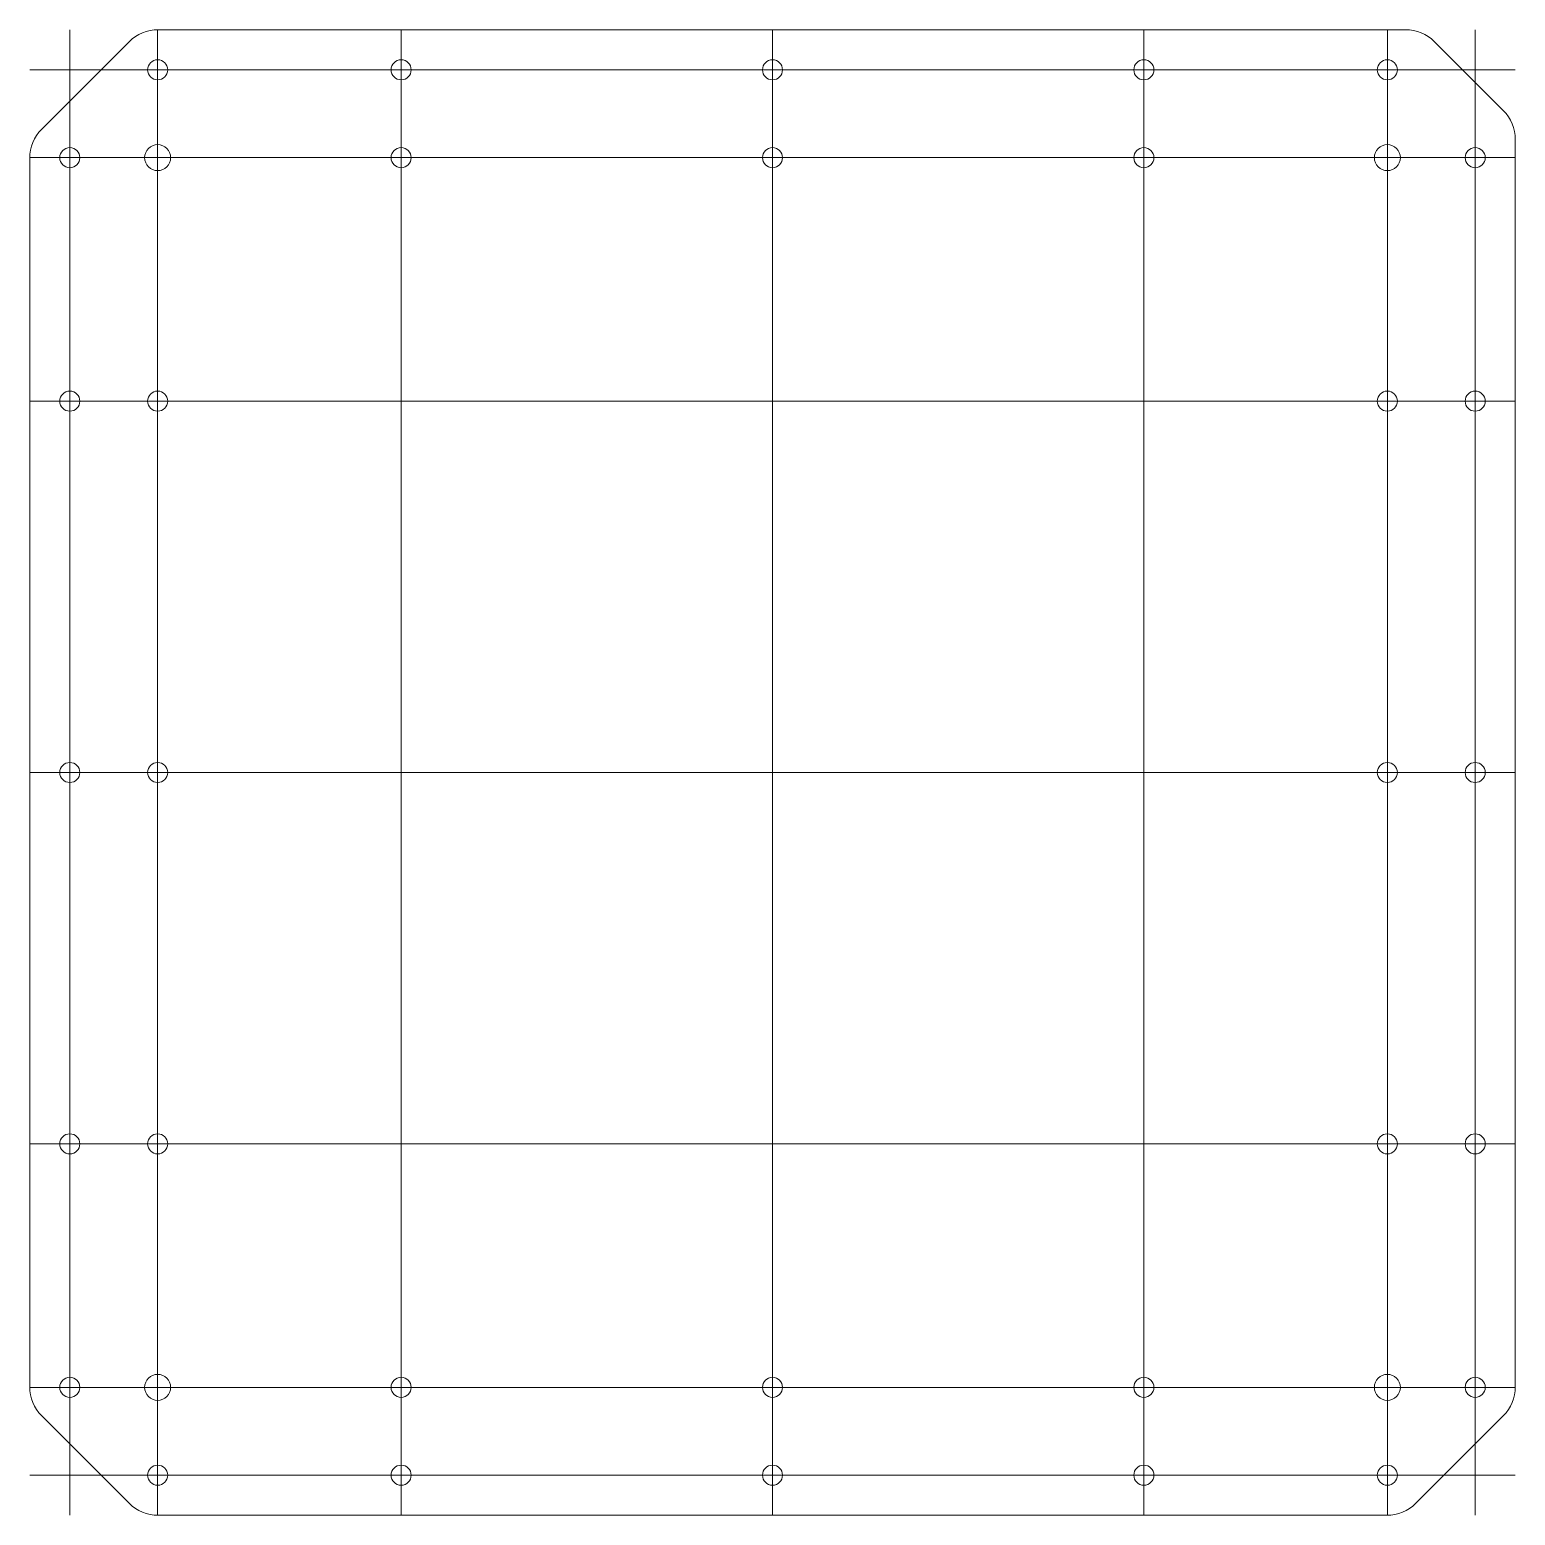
# Model space of a CAD drawing. Header units: millimetres. Extents: x 0 to 400, y 0 to 400.
import ezdxf

# ---------------------------------------------------------------- set-up
doc = ezdxf.new("R2010")
doc.units = ezdxf.units.MM
doc.layers.get('0').update_dxf_attribs({"linetype": 'CONTINUOUS', "lineweight": 0})
doc.layers.add('Drawings', color=4, linetype='CONTINUOUS', lineweight=0)

msp = doc.modelspace()

# ---------------------------------------------------------------- linework, layer by layer
for p, q in [((34.56, 400), (370.44, 400)), ((3.22, 373.22), (26.78, 396.78)), ((378.22, 396.78), (396.78, 378.22)), ((400, 34.56), (400, 370.44)), ((0, 34.56), (0, 365.44)), ((3.22, 26.78), (26.78, 3.22)), ((396.78, 26.78), (373.22, 3.22)), ((34.56, 0), (365.44, 0))]:
    msp.add_line(p, q)
for centre, radius in [((34.45, 389.2), 2.7), ((100, 389.2), 2.7), ((200, 389.2), 2.7), ((300, 389.2), 2.7), ((365.55, 389.2), 2.7), ((10.8, 365.55), 2.7), ((34.45, 365.55), 3.5), ((100, 365.55), 2.7), ((200, 365.55), 2.7), ((300, 365.55), 2.7), ((365.55, 365.55), 3.5), ((389.2, 365.55), 2.7), ((10.8, 300), 2.7), ((34.45, 300), 2.7), ((365.55, 300), 2.7), ((389.2, 300), 2.7), ((10.8, 200), 2.7), ((34.45, 200), 2.7), ((365.55, 200), 2.7), ((389.2, 200), 2.7), ((10.8, 100), 2.7), ((34.45, 100), 2.7), ((365.55, 100), 2.7), ((389.2, 100), 2.7), ((10.8, 34.45), 2.7), ((34.45, 34.45), 3.5), ((100, 34.45), 2.7), ((200, 34.45), 2.7), ((300, 34.45), 2.7), ((365.55, 34.45), 3.5), ((389.2, 34.45), 2.7), ((34.45, 10.8), 2.7), ((100, 10.8), 2.7), ((200, 10.8), 2.7), ((300, 10.8), 2.7), ((365.55, 10.8), 2.7)]:
    msp.add_circle(centre, radius)
for centre, start, end in [((34.56, 389), 90, 135), ((370.44, 389), 45, 90), ((389, 370.44), 0, 45), ((11, 365.44), 135, 180), ((11, 34.56), 180, 225), ((389, 34.56), 315, 0), ((34.56, 11), 225, 270), ((365.44, 11), 270, 315)]:
    msp.add_arc(centre, 11, start, end)
at = {"layer": 'Drawings'}
for p, q in [((10.8, 0), (10.8, 400)), ((34.45, 0), (34.45, 400)), ((100, 0), (100, 400)), ((200, 0), (200, 400)), ((300, 0), (300, 400)), ((365.55, 0), (365.55, 400)), ((389.2, 0), (389.2, 400)), ((0, 389.2), (400, 389.2)), ((0, 365.55), (400, 365.55)), ((0, 300), (400, 300)), ((0, 200), (400, 200)), ((0, 100), (400, 100)), ((0, 34.45), (400, 34.45)), ((0, 10.8), (400, 10.8))]:
    msp.add_line(p, q, dxfattribs=at)

doc.saveas('drawing.dxf')
